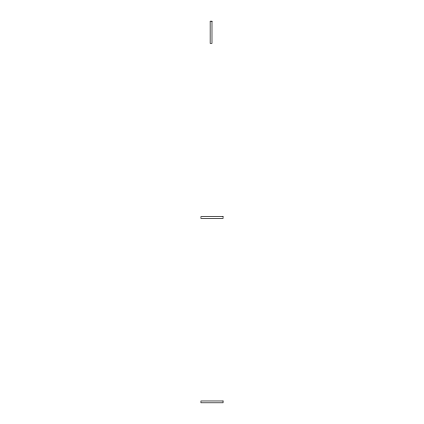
<?xml version="1.0" encoding="UTF-8"?>
<svg xmlns="http://www.w3.org/2000/svg" width="424" height="424" viewBox="0 0 424 424"><rect width="100%" height="100%" fill="white"/><g stroke="black" fill="none" stroke-linecap="round" stroke-linejoin="round"><path stroke-width="0.64" d="M212 21.2L210.156 21.2L210.156 43.322L212 43.322L212 21.2M223.061 216.611L200.939 216.611L200.939 218.45L223.061 218.45L223.061 216.611M223.061 400.956L200.939 400.956L200.939 402.8L223.061 402.8L223.061 400.956"/></g></svg>
